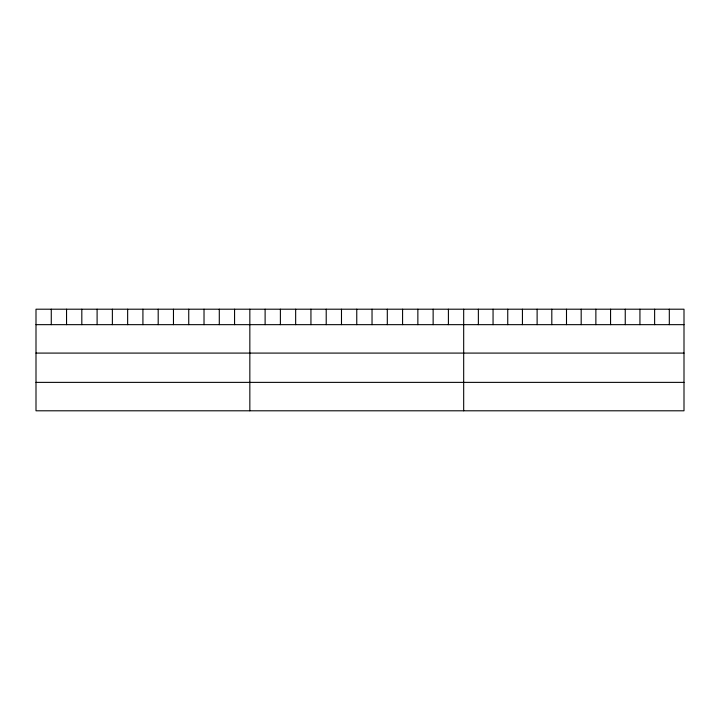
<?xml version="1.0" encoding="UTF-8"?>
<svg xmlns="http://www.w3.org/2000/svg" width="720" height="720" viewBox="0 0 720 720"><rect width="100%" height="100%" fill="white"/><g stroke="black" fill="none" stroke-linecap="round" stroke-linejoin="round"><path stroke-width="1.08" d="M684 324.657L684 410.796L36 410.796L36 309.204L684 309.204L684 324.657L36 324.657M36 353.088L684 353.088M36 382.374L684 382.374M669.312 309.204L669.312 324.657M654.624 309.204L654.624 324.657M639.936 309.204L639.936 324.657M625.248 309.204L625.248 324.657M610.56 309.204L610.56 324.657M595.872 309.204L595.872 324.657M581.184 309.204L581.184 324.657M566.496 309.204L566.496 324.657M551.808 309.204L551.808 324.657M537.12 309.204L537.12 324.657M522.432 309.204L522.432 324.657M507.744 309.204L507.744 324.657M493.056 309.204L493.056 324.657M478.368 309.204L478.368 324.657M463.68 309.204L463.68 410.796M448.407 309.204L448.407 324.657M433.134 309.204L433.134 324.657M417.861 309.204L417.861 324.657M402.579 309.204L402.579 324.657M387.306 309.204L387.306 324.657M372.033 309.204L372.033 324.657M356.76 309.204L356.76 324.657M341.487 309.204L341.487 324.657M326.214 309.204L326.214 324.657M310.941 309.204L310.941 324.657M295.659 309.204L295.659 324.657M280.386 309.204L280.386 324.657M265.113 309.204L265.113 324.657M249.84 309.204L249.84 410.796M234.567 309.204L234.567 324.657M219.294 309.204L219.294 324.657M204.021 309.204L204.021 324.657M188.739 309.204L188.739 324.657M173.466 309.204L173.466 324.657M158.193 309.204L158.193 324.657M142.92 309.204L142.92 324.657M127.647 309.204L127.647 324.657M112.374 309.204L112.374 324.657M97.101 309.204L97.101 324.657M81.819 309.204L81.819 324.657M66.546 309.204L66.546 324.657M51.273 309.204L51.273 324.657"/></g></svg>
